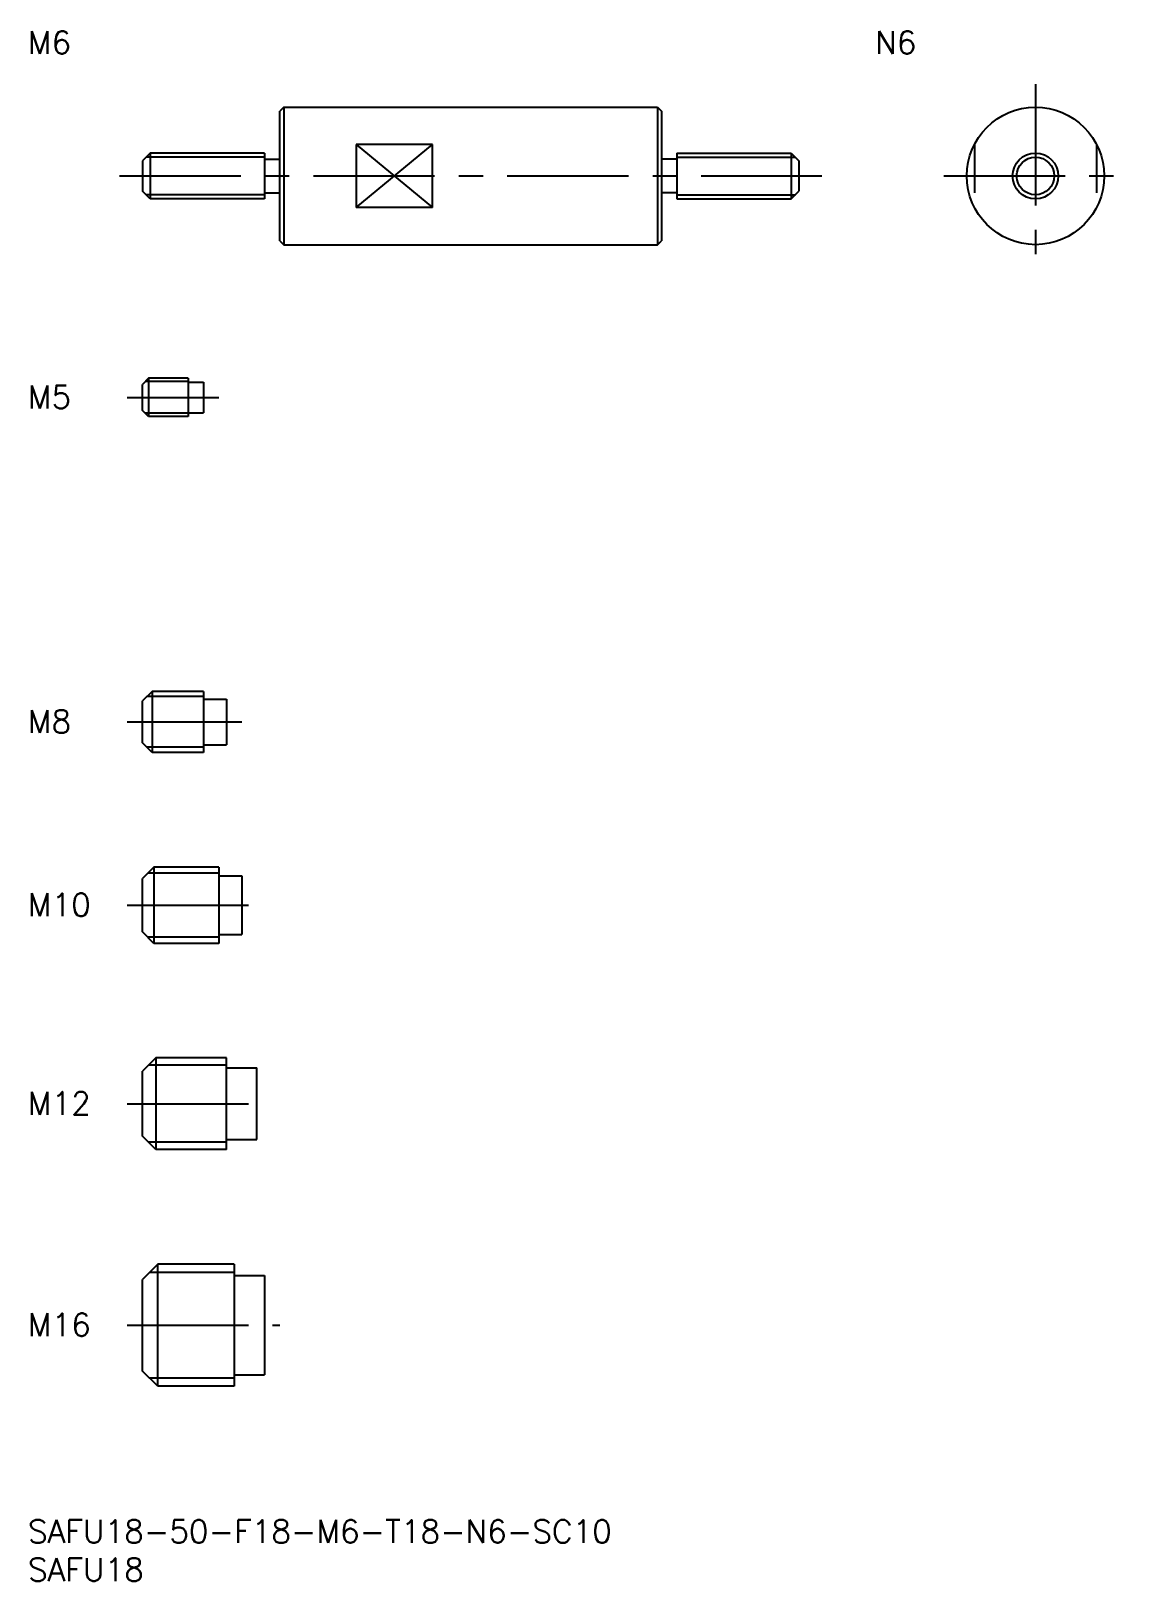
# Model space of a CAD drawing. Extents: x 0 to 144, y -8 to 195.
import ezdxf

# ---------------------------------------------------------------- set-up
doc = ezdxf.new("R2010")
doc.units = 0
doc.header["$LTSCALE"] = 0.5
doc.linetypes.add('CENTER', pattern=[50.8, 31.75, -6.35, 6.35, -6.35])
doc.linetypes.add('DASHED', pattern=[19.05, 12.7, -6.35])
for name, color, linetype in [('MSM_CENTER', 1, 'CENTER'), ('MSM_CONTINUOUS', 7, 'CONTINUOUS'), ('MSM_DASHED', 4, 'DASHED'), ('MSM_NARROW', 5, 'CONTINUOUS'), ('MSM_PART_NUMBER', 7, 'CONTINUOUS')]:
    doc.layers.add(name, color=color, linetype=linetype)
doc.styles.get("Standard").update_dxf_attribs({"font": 'txt.shx', "height": 1, "bigfont": 'bigfont.shx'})

# ---------------------------------------------------------------- blocks, each defined once
blk = doc.blocks.new('*U16')
at = {"layer": 'MSM_PART_NUMBER'}
blk.add_text('SAFU18-50-F18-M6-T18-N6-SC10', height=3, dxfattribs=at).set_placement((0, -3))
blk = doc.blocks.new('*U17')
at = {"layer": 'MSM_PART_NUMBER'}
blk.add_text('SAFU18', height=3, dxfattribs=at).set_placement((0, -8))
blk = doc.blocks.new('*U18')
at = {"layer": 'MSM_PART_NUMBER'}
blk.add_text('M16', height=3, dxfattribs=at).set_placement((0, 24.06))
blk = doc.blocks.new('*U19')
at = {"layer": 'MSM_PART_NUMBER'}
blk.add_text('M12', height=3, dxfattribs=at).set_placement((0, 53.06))
blk = doc.blocks.new('*U20')
at = {"layer": 'MSM_PART_NUMBER'}
blk.add_text('M10', height=3, dxfattribs=at).set_placement((0, 79.06))
blk = doc.blocks.new('*U21')
at = {"layer": 'MSM_PART_NUMBER'}
blk.add_text('M8', height=3, dxfattribs=at).set_placement((0, 103.06))
blk = doc.blocks.new('*U22')
at = {"layer": 'MSM_PART_NUMBER'}
blk.add_text('M6', height=3, dxfattribs=at).set_placement((0, 191.98))
blk = doc.blocks.new('*U23')
at = {"layer": 'MSM_PART_NUMBER'}
blk.add_text('M5', height=3, dxfattribs=at).set_placement((0, 145.56))
blk = doc.blocks.new('*U24')
at = {"layer": 'MSM_PART_NUMBER'}
blk.add_text('N6', height=3, dxfattribs=at).set_placement((111, 191.98))

msp = doc.modelspace()

# ---------------------------------------------------------------- linework, layer by layer
at = {"layer": 'MSM_CENTER'}
for p, q in [((132, 188), (132, 164)), ((12, 176), (104, 176)), ((120, 176), (144, 176)), ((13, 147), (25, 147)), ((13, 104.5), (28, 104.5)), ((13, 80.5), (30, 80.5)), ((13, 54.5), (32, 54.5)), ((13, 25.5), (33, 25.5))]:
    msp.add_line(p, q, dxfattribs=at)
at = {"layer": 'MSM_CONTINUOUS'}
for p, q in [((33.5, 185), (33, 184.5)), ((33.5, 185), (82.5, 185)), ((33.5, 185), (33.5, 167)), ((82.5, 185), (82.5, 167)), ((82.5, 185), (83, 184.5)), ((33, 167.5), (33, 184.5)), ((83, 184.5), (83, 167.5)), ((16, 179), (15, 178)), ((31, 179), (16, 179)), ((16, 179), (16, 173)), ((31, 179), (31, 173)), ((43, 180.12), (43, 171.88)), ((53, 180.12), (43, 180.12)), ((53, 171.88), (53, 180.12)), ((85, 179), (100, 179)), ((85, 179), (85, 173)), ((100, 179), (101, 178)), ((100, 179), (100, 173)), ((15, 178), (15, 174)), ((31, 178.2), (33, 178.2)), ((85, 178.2), (83, 178.2)), ((101, 178), (101, 174)), ((16, 173), (15, 174)), ((31, 173), (16, 173)), ((31, 173.8), (33, 173.8)), ((85, 173.8), (83, 173.8)), ((85, 173), (100, 173)), ((100, 173), (101, 174)), ((53, 171.88), (43, 171.88)), ((33, 167.5), (33.5, 167)), ((33.5, 167), (82.5, 167)), ((82.5, 167), (83, 167.5)), ((15.8, 149.5), (15, 148.7)), ((15, 145.3), (15, 148.7)), ((21, 149.5), (15.8, 149.5)), ((15.8, 149.5), (15.8, 144.5)), ((21, 149.5), (21, 144.5)), ((21, 149), (23, 149)), ((23, 149), (23, 145)), ((15.8, 144.5), (15, 145.3)), ((21, 144.5), (15.8, 144.5)), ((21, 145), (23, 145)), ((16.25, 108.5), (15, 107.25)), ((23, 108.5), (16.25, 108.5)), ((16.25, 108.5), (16.25, 100.5)), ((23, 108.5), (23, 100.5)), ((15, 101.75), (15, 107.25)), ((23, 107.5), (26, 107.5)), ((26, 107.5), (26, 101.5)), ((16.25, 100.5), (15, 101.75)), ((23, 101.5), (26, 101.5)), ((23, 100.5), (16.25, 100.5)), ((16.5, 85.5), (15, 84)), ((25, 85.5), (16.5, 85.5)), ((16.5, 85.5), (16.5, 75.5)), ((25, 85.5), (25, 75.5)), ((15, 77), (15, 84)), ((25, 84.35), (28, 84.35)), ((28, 84.35), (28, 76.65)), ((16.5, 75.5), (15, 77)), ((25, 75.5), (16.5, 75.5)), ((25, 76.65), (28, 76.65)), ((16.75, 60.5), (15, 58.75)), ((26, 60.5), (16.75, 60.5)), ((16.75, 60.5), (16.75, 48.5)), ((26, 48.5), (26, 60.5)), ((26, 59.2), (30, 59.2)), ((30, 49.8), (30, 59.2)), ((15, 50.25), (15, 58.75)), ((16.75, 48.5), (15, 50.25)), ((26, 49.8), (30, 49.8)), ((26, 48.5), (16.75, 48.5)), ((17, 33.5), (15, 31.5)), ((27, 33.5), (17, 33.5)), ((17, 17.5), (17, 33.5)), ((27, 33.5), (27, 17.5)), ((15, 19.5), (15, 31.5)), ((27, 32), (31, 32)), ((31, 32), (31, 19)), ((17, 17.5), (15, 19.5)), ((27, 19), (31, 19)), ((27, 17.5), (17, 17.5))]:
    msp.add_line(p, q, dxfattribs=at)
for radius in [9, 3]:
    msp.add_circle((132, 176), radius, dxfattribs=at)
at = {"layer": 'MSM_DASHED'}
for p, q in [((124, 180.12), (124, 171.88)), ((140, 180.12), (140, 171.88))]:
    msp.add_line(p, q, dxfattribs=at)
at = {"layer": 'MSM_NARROW'}
for p, q in [((43, 171.88), (53, 180.12)), ((43, 180.12), (53, 171.88)), ((31, 178.46), (15.46, 178.46)), ((85, 178.46), (100.54, 178.46)), ((31, 173.54), (15.46, 173.54)), ((85, 173.54), (100.54, 173.54)), ((21, 149.07), (15.37, 149.07)), ((21, 144.93), (15.37, 144.93)), ((23, 107.82), (15.57, 107.82)), ((23, 101.18), (15.57, 101.18)), ((25, 84.69), (15.69, 84.69)), ((25, 76.31), (15.69, 76.31)), ((26, 59.55), (15.8, 59.55)), ((26, 49.45), (15.8, 49.45)), ((27, 32.42), (15.92, 32.42)), ((27, 18.58), (15.92, 18.58))]:
    msp.add_line(p, q, dxfattribs=at)
msp.add_circle((132, 176), 2.46, dxfattribs=at)

# ---------------------------------------------------------------- block references
at = {"layer": 'MSM_CONTINUOUS'}
for name in ['*U22', '*U24', '*U23', '*U21', '*U20', '*U19', '*U18', '*U16', '*U17']:
    msp.add_blockref(name, (0, 0), dxfattribs=at)

doc.saveas('drawing.dxf')
